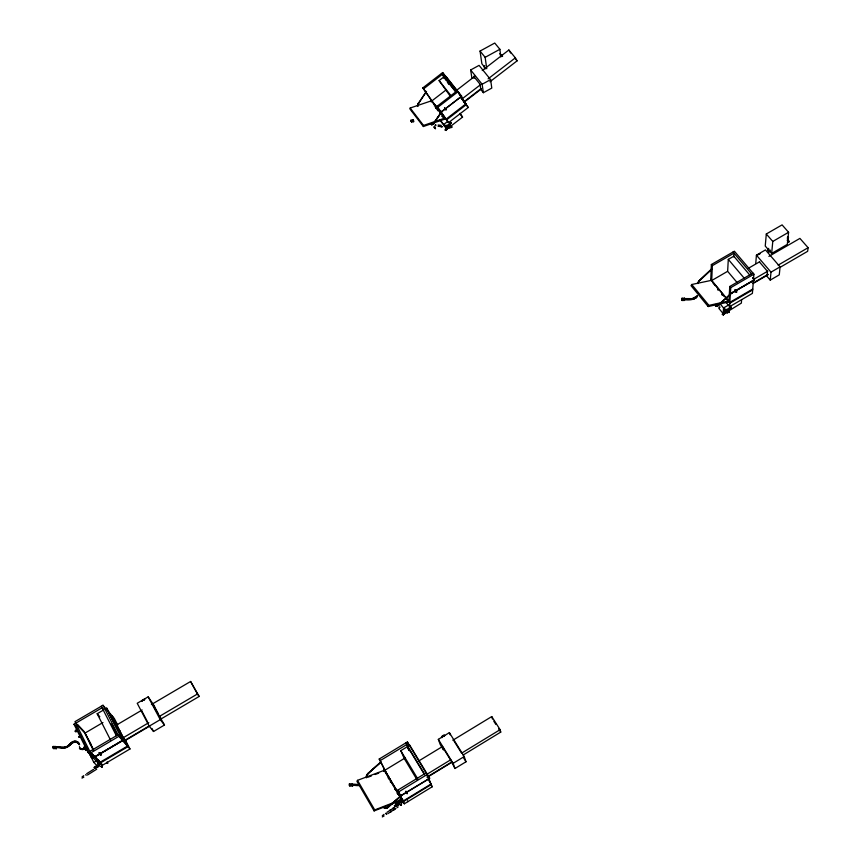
<?xml version="1.0" encoding="UTF-8"?>
<svg xmlns="http://www.w3.org/2000/svg" width="861" height="861" viewBox="0 0 861 861"><rect width="100%" height="100%" fill="white"/><g stroke="black" fill="none" stroke-linecap="round" stroke-linejoin="round"><path stroke-width="1.29" d="M442.134 116.235L444.62 119.195L423.364 126.513L410.019 109.099L410.159 108.023L431.35 100.845L444.782 118.129L444.62 119.195M442.748 115.503L442.651 116.127A1.787 1.022 -39 0 1 442.446 116.504M682.052 298.229L682.041 300.478L684.517 300.446L684.538 299.219L684.527 298.197L682.052 298.229L682.041 300.478M359.188 785.576C350.761 785.932 349.168 782.918 359.015 784.802M352.397 784.748L359.123 784.984M684.517 300.446L684.527 298.197M696.151 297.798C689.144 302.641 674.346 297.562 693.805 298.864M401.635 803.227L401.258 805.304L399.902 804.282L396.49 806.187M413.646 121.692L412.957 119.754L410.901 120.077L410.869 121.024L411.59 122.014L413.646 121.692L412.957 119.754M411.59 122.014L411.623 121.067L413.678 120.744M684.495 299.413L684.506 298.638L690.328 299.09M710.745 280.266L711.369 264.521L734.39 251.229L753.924 274.196L752.396 293.397L729.622 306.667L725.769 302.028M413.334 120.529L413.323 120.379M711.369 264.521L712.327 265.672L711.724 280.525L727.459 271.409M684.495 299.079L682.063 299.251M722.045 294.946L722.078 294.43A2.002 0.829 -38.9 0 0 721.916 294.268M720.119 303.847L723.531 307.969L723.229 313.673L718.989 308.539M749.651 274.874L733.798 256.191L728.298 259.376L727.642 271.312L737.145 282.612M728.912 301.178L729.762 286.498L752.934 273.034M729.622 306.667L730.741 287.66L729.762 286.498M733.755 256.912L733.981 253.166L712.327 265.672M352.483 784.5L359.22 785.167M447.828 126.438L447.774 127.191M448.613 126.75L447.892 127.406M741.601 299.66L741.364 303.104L727.706 311.564M417.596 105.516L417.477 106.28M417.703 105.978L417.66 105.15M754.118 280.04L731.549 292.966L717.794 305.386M352.601 786.061L352.278 783.887L349.437 783.811L349.329 785.189L349.76 785.985L352.601 786.061L352.278 783.887M366.614 776.977L366.894 775.653M755.775 263.197L756.421 255.168L765.461 249.927L780.088 266.867L779.27 274.863L770.24 280.116L767.011 276.338L767.463 271.333L759.391 261.905M731.689 293.203L754.505 279.933L752.837 277.737M69.623 745.088L64.672 747.854L56.04 747.38L65.64 747.854L68.611 746.433L72.615 742.612L76.651 742.031M349.76 785.985L349.437 783.811M766.301 233.998L765.246 246.052L771.65 253.457L787.298 244.384L788.59 232.287L782.089 224.882L766.301 233.998L772.78 241.446L771.65 253.457M769.013 251.886L769.131 250.551L770.121 249.981L769.992 251.315L769.013 251.886L767.635 250.293L767.754 248.958L768.744 248.388M770.24 280.116L770.993 272.162L756.421 255.168M715.556 305.698L716.223 304.633L715.426 305.838M768.895 256.395L799.912 238.4L808.113 247.699L807.65 251.304L780.088 267.34M423.364 126.513L423.515 125.448L410.159 108.023M431.189 101.91L431.35 100.845M93.042 757.045L93.236 756.388M53.705 748.596L53.92 747.273L53.113 746.465L52.887 747.789L53.705 748.596L56.385 748.672L56.6 747.348L55.793 746.53L53.113 746.465M56.385 748.672L55.567 747.854L55.793 746.53M789.182 241.414L788.396 242.479L789.182 241.414L787.298 238.831M417.488 105.58L417.972 103.966A5.995 4.219 -81.4 0 1 418.618 102.814L418.866 102.857A5.995 4.219 -81.4 0 0 418.209 103.998L417.886 104.375M426.475 91.503L418.909 102.922A5.736 4.025 -81.4 0 0 418.295 104.02L417.714 106.312M76.188 731L76.93 730.279M697.927 283.57L698.12 282.817M366.485 776.116L366.312 777.86M366.485 776.622L367.356 774.717M144.153 700.456L143.486 700.316M448.506 127.084L447.968 126.266M56.234 747.37L63.875 747.574L66.824 746.735M787.826 237.916L787.643 238.336M366.323 776.148L366.84 775.191M697.851 283.258L698.303 282.408M352.536 784.608L359.091 785.393M736.403 292.18L736.133 291.448M366.485 775.675L367.399 774.276A7.631 6.199 89.6 0 1 368.486 773.103L380.885 761.888M397.621 794.154L397.728 793.928A1.948 0.603 -32 0 0 397.362 793.605M697.83 282.763L698.54 281.482A6.651 5.898 -56.8 0 1 699.573 280.331L711.573 269.062L699.638 280.406A6.651 5.898 -56.8 0 0 698.702 281.569L698.174 282.43M449.786 124.479L450.895 122.391L447.881 125.319L444.814 125.426L444.394 126.04L445.202 126.535L444.814 125.426M448.323 127.008C447.785 128.892 455.706 127.094 449.464 126.319L450.895 122.391M501.791 56.417L501.619 55.578M787.815 238.023L787.535 238.389M445.148 129.957L446.827 126.847L447.623 127.331L445.944 130.42L445.148 129.957L446.127 130.452L449.001 126.567M366.958 775.18L367.658 774.265A7.631 6.199 89.6 0 1 368.745 773.092L380.734 762.405M76.317 730.752L76.78 731.075M357.519 780.335L356.928 781.336L374.126 810.911L400.849 800.526L401.463 799.535L384.178 770.347L357.519 780.335L374.729 809.921L374.126 810.911M79.632 736.403L79.018 737.188L79.718 737.081M383.575 771.348L384.178 770.347M85.831 749.694L85.497 750.189L86.337 750.34M691.738 284.507L691.028 285.669L708.194 306.548L727.803 302.189L728.524 301.038L711.337 280.374L691.738 284.507L708.926 305.386L728.524 301.038M65.188 747.1L56.094 747.068M708.194 306.548L708.926 305.386M431.113 124.414C432.76 121.853 430.349 126.599 433.255 124.016M366.969 774.696L367.292 774.222A7.986 6.49 89.6 0 1 368.422 772.995L380.67 762.297M426.335 91.46L418.672 102.879A5.736 4.025 -81.4 0 0 418.048 103.977M433.298 123.855L441.844 111.392L461.679 96.217L441.478 111.93M442.403 110.961L434.052 122.832M448.667 127.493L448.194 127.041L451.594 126.427L449.238 125.523L449.464 126.319M388.526 778.85L388.881 778.258A2.346 0.743 -31.9 0 0 388.063 777.913M697.464 295.775L696.388 297.11M697.453 296.066L695.43 297.917M697.442 296.345L696.162 297.777M397.707 794.337L398.062 793.756A2.357 0.721 -32 0 0 397.244 793.433M718.903 306.968L720.076 307.097L719.075 307.883M70.613 743.732L69.526 744.991M70.171 744.507L74.444 741.687L78.276 743.043M501.091 55.75L500.898 56.46M451.099 123.22L448.43 126.169L447.881 125.319M93.128 756.388L92.902 757.11M93.408 756.733L93.182 757.336L94.247 757.217L123.263 740.223L106.775 708.065M696.818 296.076L692.395 298.638L684.506 298.584M697.087 296.281L695.936 297.249M71.28 742.806L67.535 746.509M70.677 743.872L72.227 742.085M725.296 311.069L722.304 314.222L723.262 314.846L726.232 311.714L723.993 309.734L724.639 309.131L726.921 309.551L730.763 306.85L727.793 310.025L729.321 312.328L726.49 312.145M730.763 306.85L731.097 307.775L728.148 310.918L729.321 312.328M70.279 744.571L69.084 745.734M433.557 123.467L432.739 124.318M79.503 736.144L79.406 737.124M442.629 736.585L443.286 736.08M698.809 281.59A6.361 5.629 -56.8 0 1 699.799 280.492L711.713 269.299L711.078 269.665M385.115 808.339L383.694 807.64L385.588 808.199M718.214 305.289L732.27 292.665M695.925 297.54L696.657 296.765M731.097 307.775L727.48 310.563L723.993 309.734M728.966 311.445L728.32 312.048L729.041 312.586M433.018 124.102L433.524 123.78A5.952 4.219 -81.6 0 0 434.288 122.875M433.255 124.145L433.546 123.887A6.231 4.413 -81.6 0 0 434.331 122.94M79.492 746.573L79.406 746.648M386.589 807.952L401.603 795.209L429.348 778.452L407.404 741.945L379.206 759.025L389.721 779.173L388.645 776.923M387.03 807.898L402.399 794.725M386.115 808.264L387.278 807.887A8.33 6.78 88.5 0 0 388.602 806.994L402.464 794.832M445.352 109.229L444.448 108.077L446.02 109.648M445.277 109.035L445.557 109.39M79.912 735.8L78.889 736.93L80.03 736.693M79.449 736.467L80.536 735.703M85.928 749.468L87.026 748.704M86.057 749.727L87.155 748.973M86.649 749.328L85.626 750.458L87.284 749.996M723.262 314.846L726.899 312.069M382.316 815.679L384.017 814.366M727.653 311.693L726.523 311.251M432.965 102.534L422.826 87.897L442.662 72.572L461.356 96.367M446.235 89.824L431.91 100.877L423.58 88.855L442.22 74.444L446.02 80.17M450.4 96.378L439.11 80.59L443.856 76.92L455.932 92.181M443.566 78.136L445.772 76.704M425.915 91.933L426.518 91.567M455.62 91.072L474.788 76.285M482.246 70.537L508.862 50.003L515.362 57.848L517.095 60.851L489.931 81.773M437.13 106.269L437.883 107.248L457.891 91.815L468.223 107.485L448.527 122.639L437.13 106.269L457.126 90.846L465.101 102.954M437.14 108.228L437.431 108.647M440.789 112.963L440.498 112.554M461.905 99.026L480.772 84.496M488.112 78.846L515.362 57.848M463.799 101.889L480.998 88.651M464.402 101.996L481.234 89.038M446.095 119.13L465.866 103.912L461.119 97.906M695.946 297.239L693.686 298.552M696.162 297.217L691.017 299.079M446.256 128.224L443.673 124.522L447.871 121.293M446.902 129.15L462.551 117.107L460.032 113.361M68.837 745.443L66.814 746.896M82.053 776.902L83.754 775.643M71.463 742.989L73.465 741.773M79.761 735.832L80.407 735.445M79.89 736.09L80.45 735.703M86.38 749.102L86.939 748.704M87.327 749.748L87.348 750.437M94.204 767.334L95.227 768.41L94.204 767.334L98.434 764.439L97.67 762.545L98.498 762.06L100.672 763.126L101.017 764.407L98.864 763.352L98.498 762.06M95.108 768.292L99.306 765.418L97.67 762.545M394.306 805.702C395.576 808.597 393.994 802.517 398.686 802.71L398.665 800.838L399.493 800.332L401.366 802.678L403.648 801.43M395.296 806.692L399.644 803.722L399.622 801.871L401.366 802.678M386.955 812.332L393.897 807.79M397.061 807.661L398.212 806.908M387.805 813.71L395.909 808.414M68.385 746.11L65.275 747.477M96.712 769.207L87.488 775.018M694.881 298.272L695.623 297.917M406.844 792.615L406.177 792.152L406.876 793.347L405.961 791.324M86.692 773.684L93.601 769.325M87.069 748.962L87.693 748.575M99.725 754.01L99.392 752.675L100.317 754.139M735.714 290.706L735.229 289.63L736.241 291.007M734.993 289.823L735.272 290.846M454.974 768.507L453.123 763.341L464.23 756.55L449.377 732.646L438.335 739.351L440.305 744.69L443.544 749.953L442.328 746.627L450.518 759.919L454.974 768.507L465.995 761.781L464.23 756.55M400.978 795.758L429.8 778.322L409.384 744.614M395.317 802.118L396.62 804.325L402.152 800.945M431.027 784.016L403.045 801.107L383.834 768.69M404.326 803.819L432.168 786.803L427.131 774.523L398.675 791.862L404.326 803.819L398.632 793.777M418.586 761.059L442.597 746.465M452.875 740.212L491.749 716.578L500.112 729.676L500.747 732.098L463.046 755.097M391.271 782.272L391.12 781.939A2.346 0.743 -31.9 0 0 390.442 781.949M395.802 788.999L395.436 789.225A2.346 0.732 -32 0 0 394.768 789.246M402.076 799.471L397.696 790.204L426.13 772.877L430.048 782.391M426.69 774.437L450.777 759.746M462.249 752.762L500.112 729.676M427.131 776.999L452.133 761.748M427.25 777.3L451.11 762.749M405.197 757.906L384.781 770.294L380.164 760.65L406.693 744.582L409.309 750.76M416.972 779.7L404.229 758.498L400.795 750.663L407.533 746.584L424.548 774.717M432.986 124.221L431.469 124.641M148.813 722.659L123.349 737.673L125.372 739.997L129.979 748.973L102.33 765.321L90.62 752.977L74.972 721.658L102.976 705.256L114.287 718.397L117.699 725.037M159.231 716.513L197.427 693.988L199.16 696.452L161.115 718.903M90.868 756.518L90.739 756.388A2.863 2.518 -44.9 0 0 93.946 757.282L122.865 740.116L106.484 708.151L122.983 740.256M125.372 739.997L149.588 725.705M149.211 726.167L160.243 719.656L164.483 725.016L153.549 731.484L149.211 726.167L137.222 703.276L148.189 696.84L154.614 706.354M125.652 740.299L149.782 726.06M76.586 727.965L93.838 762.415L97.153 760.457M101.932 767.086L102.061 765.806L101.243 766.29L101.932 767.086L99.854 765.999M116.795 724.897L142.162 709.97M151.396 704.546L190.604 681.481L199.16 696.452M86.767 748.338L85.121 749.307L84.346 748.489L83.786 747.37L85.443 746.401M90.297 744.27L90.62 744.614M84.346 748.489L86.003 747.52M110.789 740.546L97.175 713.747L103.858 709.83L102.093 707.774L73.992 724.241L88.059 752.439L118.075 734.756L126.664 744.55M90.62 752.977L118.883 736.327L129.979 748.973M102.965 722.53L84.938 733.12L75.671 723.251M730.741 287.66L753.924 274.196M753.945 279.19L767.775 271.15M778.15 265.123L808.113 247.699M730.978 293.504L754.527 279.728M770.993 272.162L780.088 266.867M752.514 283.377L768.066 274.336M752.966 283.56L768.023 274.81M752.74 289.027L729.88 302.34L710.777 279.384M752.675 289.899L729.827 303.201L725.963 298.563M723.531 307.969L729.224 304.654M772.78 241.446L788.59 232.287M767.635 250.293L768.625 249.722M748.209 268.395L759.693 261.733M717.783 289.264L717.762 289.78M711.014 269.59L711.649 269.224M394.446 805.993L397.89 804.077M490.609 79.61L491.782 88.091L483.365 92.708L482.138 84.26L490.609 79.61L479.082 65.371L470.655 69.978L471.957 78.48M717.783 305.526L718.354 305.246A6.608 5.898 -56.7 0 0 719.527 304.363M384.135 815.948L382.295 816.928M486.745 68.751L485.152 57.332L499.875 49.281L494.741 43.05L480.051 51.068L481.869 63.779L485.238 67.944M484.765 65.727L483.85 66.222L485.141 68.977L484.937 67.567M400.935 801.333L403.239 800.084M83.84 777.171L81.999 778.107M694.3 298.573L695.053 298.283M94.161 757.411L94.193 757.389A2.325 0.904 -28.1 0 1 92.159 757.702A2.325 0.904 -28.1 0 1 92.504 756.453M94.495 767.635L96.819 766.408M96.389 767.808L98.692 766.602M94.075 757.411L123.263 740.223M72.249 742.225L75.52 741.256M92.321 757.25L92.988 756.937M386.567 808.113L387.278 807.736A7.964 6.479 88.5 0 0 388.548 806.875L388.289 806.886M717.353 305.709L717.945 305.472M717.934 305.601L716.707 306.021M432.717 124.382L431.748 124.533M694.45 298.595L693.04 299.047M87.155 749.737L86.025 750.211M86.627 750.329L87.209 750.092M80.547 736.489L79.416 736.951M80.019 737.07L80.676 736.747M374.729 809.921L401.463 799.535M367.83 777.246L371.468 775.89M375.095 774.523L378.732 773.167M83.108 748.661L80.46 748.596M423.515 125.448L444.782 118.129M716.944 305.849L717.547 305.655M65.178 747.1C69.687 746.358 71.441 739.341 76.586 741.461M66.297 747.23L64.489 747.66M386.837 807.941L385.728 808.178M86.638 749.942L85.702 749.92M79.546 737.22L80.159 736.951M73.217 741.751L74.584 741.482M692.459 298.971L693.148 298.799M716.546 305.935L717.148 305.784M385.674 808.35L386.406 808.081M82.742 749.048L81.117 749.005M82.01 749.339L82.634 749.242M82.925 749.231L81.397 749.328M82.817 749.425L80.267 748.941M83 749.619L80.633 749.318L79.492 747.994M692.373 299.208L691.017 299.37M410.869 121.024L412.925 120.701M63.703 747.778L64.812 747.649M725.339 310.498L726.232 311.714M716.18 305.978L716.772 305.87M385.33 808.21L385.986 808.167M385.254 808.382L385.922 808.339M62.918 747.822L64.058 747.768M74.261 741.493L77.727 742.096M690.328 299.133L691.039 299.133M106.807 762.437L107.517 763.481L106.796 762.588M52.887 747.789L55.567 747.854M349.329 785.189L352.171 785.275M62.143 747.789L63.305 747.8M716.417 305.903L715.652 305.73M384.856 808.35L385.502 808.371M62.562 747.778L55.976 746.885M440.348 126.481L441.93 126.675L437.991 126.212M438.152 124.985L441.241 125.362M727.211 310.563L727.653 310.756M441.08 126.578L442.554 126.761M431.522 124.587L431.985 124.565M736.639 292.04L735.692 291.631M75.294 741.461L78.093 742.86M80.805 749.188L81.817 749.307M715.534 305.881L716.094 305.881M384.619 808.092L385.211 808.167M431.781 124.533L431.221 124.35M76.403 741.278L77.544 741.913M80.643 748.779L81.3 749.188M722.304 314.222L723.38 314.911M719.365 304.288L719.581 304.45A6.92 6.167 -56.7 0 1 718.365 305.364M736.187 291.718L736.682 291.944L736.37 291.298M736.499 292.019L735.606 291.169M736.273 292.159L735.38 291.309M80.245 748.478L80.837 748.984M99.08 752.805L100.037 754.548M77.382 741.73L78.566 742.774M395.565 789.462L395.716 789.58A2.346 0.732 -32 0 0 394.898 789.472M435.418 128.741L433.589 126.987M448.237 125.286L447.246 126.169M437.022 108.088L437.216 108.271A1.776 1.033 -39.1 0 0 436.064 108.142M400.408 804.475L401.258 805.304M735.994 291.61L735.272 290.792L735.412 291.405M93.838 762.415L97.39 766.118M83.786 747.37L85.121 749.307M88.059 752.439L97.142 761.985L98.811 760.995L89.759 751.438M92.547 754.268L98.886 760.952M398.686 802.71L399.644 803.722M88.715 740.148L90.986 744.399M73.992 724.241L76.5 726.942M77.479 724.37L84.174 731.581L93.709 750.62M445.869 109.853L445.309 109.164M84.378 748.306L84.26 748.231M98.434 764.439L99.306 765.418M97.175 713.747L99.822 716.761M123.823 738.609L125.846 740.923M119.55 730.677L120.056 731.269M733.012 252.025L751.545 273.841M752.826 277.952L754.505 279.933M79.729 747.897L80.428 748.672L79.847 747.811M79.406 748.134L80.148 748.962M728.298 259.376L744.108 278.081M85.68 774.545L86.175 775.33M713.005 282.978L715.265 285.701M717.385 288.241L719.043 290.243M722.357 294.225L724.015 296.227M515.481 58.892L517.095 60.851M715.588 304.428L717.288 306.484M480.051 51.068L485.152 57.332M445.503 109.003L446.127 109.756L445.686 109.153M470.655 69.978L482.138 84.26M483.365 92.708L480.825 89.533L480.04 84.217L473.679 76.295L474.002 78.426M445.546 109.067L444.642 107.916M461.797 96.389L445.998 76.425M461.033 97.917L466.339 104.633L446.59 119.84L431.167 99.93M441.467 73.497L455.921 91.772M468.223 107.485L463.003 100.565M439.11 80.59L451.142 95.872M460.172 114.072L462.551 117.107M154.614 706.666L152.451 703.921L164.483 725.016M441.844 111.392L433.815 123.155M422.826 87.897L423.58 88.855M433.621 103.481L436.452 107.108M440.272 112.027L444.158 117.021M448.527 122.639L442.662 114.793M435.924 108.012L438.292 111.058M440.52 120.454L443.673 124.522M439.82 120.002L446.116 128.128M406.478 792.002L405.94 791.291L406.317 791.926M78.2 742.386L79.18 743.613M77.91 742.666L79.212 744.722M787.202 240.273L788.472 242.016M100.274 754.258L100.823 755.14L100.457 754.527M435.192 105.193L436.505 107.076M407.457 801.085L407.92 801.699L407.63 801.139M107.076 762.415L107.797 763.309L107.194 762.05M447.376 82.225L448.85 84.443M442.662 72.572L447.074 79.244M434.751 127.331L434.45 126.879L435.526 128.623M386.352 814.022C387.299 815.442 385.158 812.009 386.137 813.667M493.805 721.217L495.893 724.478M498.67 728.837L500.747 732.098M99.994 754.43L100.317 755M453.349 739.922L461.571 753.171M463.358 757.54L465.995 761.781M406.962 792.97L407.318 793.562L406.306 791.905M406.683 793.153L407.038 793.745L406.5 792.712M438.335 739.351L453.123 763.341M429.069 780.787L431.253 784.575L403.303 801.656L384.103 769.26M405.714 742.968L424.43 773.91M430.898 784.694L432.168 786.803M400.795 750.663L417.757 778.85M450.389 122.316L450.916 123.198M379.206 759.025L380.164 760.65M397.696 790.204L398.675 791.862M396.049 789.849L398.847 794.628M736.155 290.943L736.629 291.728M406.779 792.529L407.156 793.164M508.862 50.003L510.616 53.016M724.639 309.131L725.22 310.143M726.921 309.551L727.48 310.563M190.604 681.481L197.427 693.988M160.06 716.987L161.276 719.279M154.969 707.494L157.994 713.231M159.21 715.523L161.029 718.957M148.189 696.84L160.243 719.656M151.945 728.438L153.549 731.484M142.108 711.509L147.543 721.895M99.349 752.632L100.802 755.366M112.231 716.008L127.966 746.681L100.21 763.083L99.015 760.704M111.715 715.416L127.46 746.1L99.672 762.512L98.477 760.134M730.44 306.677L730.967 307.711M102.976 705.256L118.883 736.327M110.994 723.778L116.945 735.412M101.297 706.235L116.386 735.757M100.715 762.103L102.33 765.321M85.766 734.261L93.655 750.006M84.862 733.163L93.58 750.555M82.785 740.04L83.958 742.386M88.64 751.761L90.846 756.313A2.723 2.4 -44.9 0 0 93.914 757.163M395.457 801.925L396.62 804.325M100.263 753.353L100.823 754.494M100.522 753.881L100.985 754.903M100.242 754.053L100.543 754.667M407.813 747.918L408.857 750.394M407.404 741.945L408.964 745.669M79.19 743.635L79.599 744.614M78.835 743.247L79.416 744.421M78.48 743.43L79.029 744.528M499.832 53.522L500.693 55.836M101.566 764.977L102.233 766.903M449.377 732.646L450.131 734.81M399.493 800.332L399.935 801.688M491.749 716.578L492.417 719.043M451.594 126.427L451.799 127.224M417.617 106.463L417.563 105.86M499.875 49.281L500.854 56.934M787.374 237.593A1.507 0.549 -40.9 0 1 788.482 237.475A1.507 0.549 -40.9 0 1 787.524 238.852M787.503 237.227A1.507 0.549 -40.9 0 1 788.245 237.593M722.067 294.516A2.002 0.829 -38.9 0 1 722.261 294.903M717.504 289.027A1.991 0.839 -38.9 0 1 717.633 289.716M758.81 254.35A1.507 0.613 -41.5 0 1 759.94 253.877M757.712 255.254A1.507 0.613 -41.5 0 1 758.078 254.695M758.337 254.415A1.507 0.613 -41.5 0 1 759.768 253.694M726.232 310.218A1.507 1.367 -57 0 1 728.524 310.703A1.507 1.367 -57 0 1 726.953 312.694A1.507 1.367 -57 0 1 725.995 310.53M442.156 114.954A1.787 1.022 -39 0 1 442.748 115.492M440.649 114.201A1.787 1.022 -39 0 0 440.854 113.846L440.95 113.2A1.787 1.022 -39 0 0 439.637 112.737A1.787 1.022 -39 0 1 440.595 112.683L440.897 113.103A1.787 1.022 -39 0 1 440.595 114.136M434.288 105.849A1.776 1.033 -39.1 0 1 435.601 106.301L435.505 106.947A1.776 1.033 -39.1 0 1 435.3 107.324M442.231 115.266A1.474 0.85 -39 0 1 442.489 115.632L442.403 116.181A1.474 0.85 -39 0 1 442.231 116.472M436.118 108.217A1.776 1.033 -39.1 0 1 437.13 108.228M447.214 126.298A1.356 1.001 -83 0 1 448.85 125.857A1.356 1.001 -83 0 1 448.484 128.052A1.356 1.001 -83 0 1 447.096 126.997M447.289 126.664A1.356 1.001 -83 0 1 448.882 125.728A1.356 1.001 -83 0 1 448.732 128.009A1.356 1.001 -83 0 1 447.268 127.019M500.51 55.621A1.356 1.065 -55.9 0 1 502.49 55.535M502.544 56.159A1.356 1.065 -55.9 0 1 502.447 56.492M367.539 774.211A7.986 6.479 89.6 0 1 368.68 772.984M390.345 781.777A2.346 0.743 -31.9 0 1 391.055 782.401M442.21 737.533A1.754 0.56 -34.6 0 1 442.102 736.629A1.754 0.56 -34.6 0 1 444.287 735.369A1.754 0.56 -34.6 0 1 444.007 736.499M442.027 737.274A1.754 0.56 -34.6 0 1 441.758 736.542A1.754 0.56 -34.6 0 1 443.706 735.197A1.754 0.56 -34.6 0 1 444.319 735.681M141.947 701.392A1.733 0.7 -30.8 0 1 142.409 700.617M142.722 700.348A1.733 0.7 -30.8 0 1 144.25 699.627M141.85 701.328A1.733 0.7 -30.8 0 1 142.948 699.842A1.733 0.7 -30.8 0 1 144.809 699.53M76.952 731.452A1.776 0.721 -29.8 0 1 75.348 731.29A1.776 0.721 -29.8 0 1 77.286 729.708M76.016 731.463A1.776 0.721 -29.8 0 1 75.294 730.785A1.776 0.721 -29.8 0 1 77.146 729.45M94.14 757.239A1.926 0.753 -28.1 0 1 92.482 757.486A1.926 0.753 -28.1 0 1 92.762 756.453M435.171 125.211C435.795 127.406 436.473 123.403 435.171 125.211M390.431 810.061L389.85 810.438L390.431 810.072M394.747 809.157L393.595 809.932L394.747 809.157M391.281 811.428L390.7 811.815L391.281 811.439M393.897 807.801L392.745 808.554L393.897 807.801M439.842 126.427L438.981 126.319L439.723 126.416M727.545 312.694A1.507 1.367 -57 0 0 728.331 310.229A1.507 1.367 -57 0 0 725.931 310.939A1.507 1.367 -57 0 0 727.545 312.694"/></g></svg>
